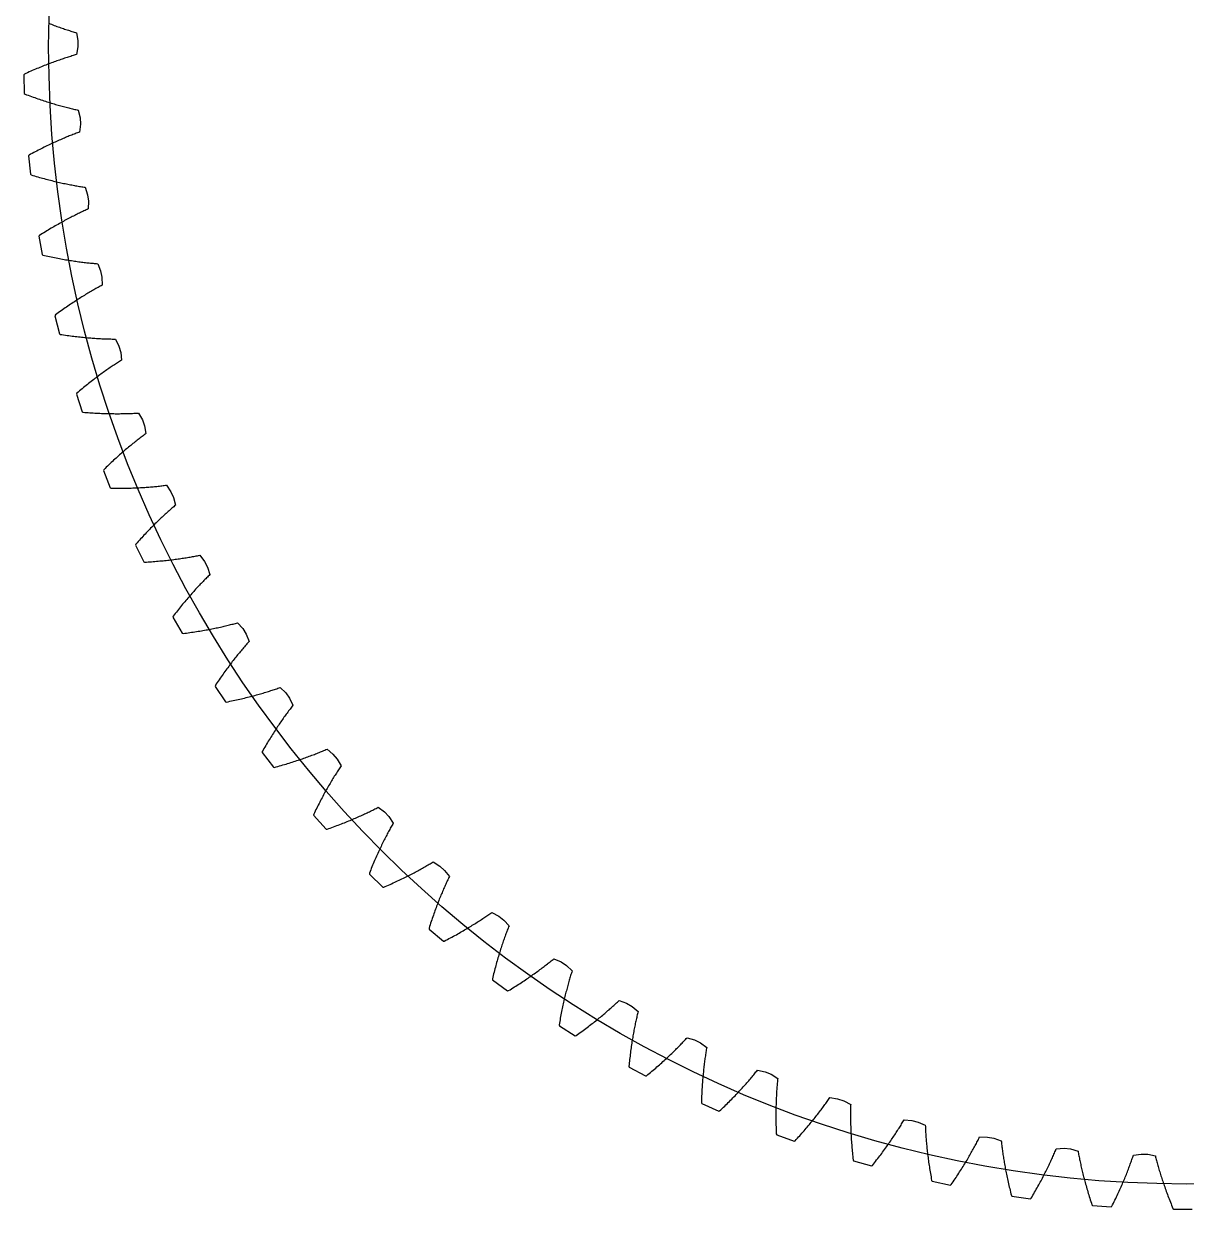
# Model space of a CAD drawing. Extents: x -54 to 54, y 163 to 271.
# Drawn here: x -54.1 to 0, y 162.7 to 217.8 of the extents above; entities that cross this region are included whole.
import ezdxf

# ---------------------------------------------------------------- set-up
doc = ezdxf.new("R2010")
doc.units = 0
doc.layers.get('0').update_dxf_attribs({"linetype": 'CONTINUOUS'})

msp = doc.modelspace()

# ---------------------------------------------------------------- linework, layer by layer
msp.add_lwpolyline([(-52.915, 217.85), (-52.85, 217.824), (-52.785, 217.8), (-52.721, 217.776), (-52.658, 217.752), (-52.595, 217.729), (-52.533, 217.706), (-52.471, 217.684), (-52.41, 217.662), (-52.35, 217.641), (-52.29, 217.62), (-52.231, 217.6), (-52.173, 217.58), (-52.115, 217.561), (-52.057, 217.542), (-52.001, 217.524), (-51.945, 217.506), (-51.89, 217.489), (-51.835, 217.471), (-51.781, 217.455), (-51.728, 217.439), (-51.675, 217.423), (-51.623, 217.408), (-51.563, 217.049), (-51.564, 216.747), (-51.626, 216.389), (-51.678, 216.374), (-51.731, 216.358), (-51.784, 216.343), (-51.838, 216.326), (-51.893, 216.309), (-51.949, 216.292), (-52.005, 216.275), (-52.061, 216.257), (-52.119, 216.238), (-52.176, 216.219), (-52.235, 216.2), (-52.294, 216.18), (-52.354, 216.16), (-52.415, 216.139), (-52.476, 216.117), (-52.537, 216.096), (-52.6, 216.073), (-52.663, 216.051), (-52.726, 216.027), (-52.79, 216.004), (-52.855, 215.979), (-52.921, 215.954), (-52.987, 215.929), (-53.053, 215.903), (-53.12, 215.877), (-53.188, 215.85), (-53.257, 215.822), (-53.325, 215.794), (-53.395, 215.766), (-53.465, 215.737), (-53.536, 215.707), (-53.607, 215.677), (-53.679, 215.646), (-53.751, 215.615), (-53.824, 215.583), (-53.898, 215.55), (-53.972, 215.517), (-54.046, 215.483), (-54.077, 215.45), (-54.049, 214.585), (-54.017, 214.554), (-53.94, 214.525), (-53.864, 214.497), (-53.789, 214.469), (-53.714, 214.442), (-53.64, 214.415), (-53.566, 214.389), (-53.493, 214.363), (-53.42, 214.338), (-53.349, 214.314), (-53.277, 214.289), (-53.207, 214.266), (-53.137, 214.243), (-53.067, 214.22), (-52.999, 214.198), (-52.931, 214.177), (-52.863, 214.156), (-52.796, 214.135), (-52.73, 214.115), (-52.664, 214.095), (-52.6, 214.076), (-52.535, 214.057), (-52.472, 214.039), (-52.409, 214.021), (-52.346, 214.004), (-52.285, 213.987), (-52.224, 213.971), (-52.163, 213.955), (-52.104, 213.939), (-52.044, 213.924), (-51.986, 213.909), (-51.928, 213.895), (-51.871, 213.881), (-51.815, 213.867), (-51.759, 213.854), (-51.704, 213.841), (-51.65, 213.829), (-51.596, 213.817), (-51.543, 213.805), (-51.458, 213.451), (-51.438, 213.15), (-51.475, 212.788), (-51.526, 212.77), (-51.578, 212.751), (-51.63, 212.731), (-51.683, 212.711), (-51.736, 212.691), (-51.79, 212.67), (-51.845, 212.648), (-51.9, 212.626), (-51.956, 212.604), (-52.013, 212.581), (-52.07, 212.557), (-52.127, 212.533), (-52.186, 212.509), (-52.244, 212.484), (-52.304, 212.458), (-52.364, 212.432), (-52.425, 212.406), (-52.486, 212.379), (-52.548, 212.351), (-52.61, 212.323), (-52.673, 212.294), (-52.736, 212.265), (-52.8, 212.235), (-52.865, 212.204), (-52.93, 212.173), (-52.996, 212.142), (-53.062, 212.11), (-53.129, 212.077), (-53.196, 212.044), (-53.264, 212.01), (-53.333, 211.975), (-53.402, 211.94), (-53.471, 211.904), (-53.541, 211.868), (-53.612, 211.831), (-53.683, 211.793), (-53.755, 211.755), (-53.827, 211.716), (-53.854, 211.681), (-53.766, 210.82), (-53.732, 210.791), (-53.654, 210.768), (-53.576, 210.745), (-53.499, 210.722), (-53.422, 210.7), (-53.346, 210.679), (-53.271, 210.658), (-53.196, 210.638), (-53.122, 210.618), (-53.049, 210.598), (-52.976, 210.579), (-52.904, 210.56), (-52.833, 210.542), (-52.762, 210.525), (-52.692, 210.507), (-52.622, 210.491), (-52.554, 210.474), (-52.485, 210.459), (-52.418, 210.443), (-52.351, 210.428), (-52.285, 210.414), (-52.22, 210.399), (-52.155, 210.386), (-52.091, 210.372), (-52.027, 210.359), (-51.965, 210.347), (-51.903, 210.334), (-51.841, 210.323), (-51.781, 210.311), (-51.721, 210.3), (-51.661, 210.29), (-51.603, 210.279), (-51.545, 210.269), (-51.488, 210.26), (-51.431, 210.25), (-51.376, 210.241), (-51.321, 210.233), (-51.266, 210.224), (-51.213, 210.217), (-51.103, 209.87), (-51.062, 209.571), (-51.074, 209.207), (-51.123, 209.185), (-51.173, 209.163), (-51.224, 209.139), (-51.275, 209.116), (-51.327, 209.092), (-51.38, 209.067), (-51.433, 209.042), (-51.486, 209.016), (-51.54, 208.99), (-51.595, 208.963), (-51.651, 208.935), (-51.706, 208.907), (-51.763, 208.879), (-51.82, 208.85), (-51.877, 208.82), (-51.935, 208.79), (-51.994, 208.759), (-52.053, 208.728), (-52.113, 208.696), (-52.173, 208.664), (-52.234, 208.631), (-52.295, 208.597), (-52.357, 208.563), (-52.419, 208.528), (-52.482, 208.492), (-52.546, 208.456), (-52.61, 208.42), (-52.674, 208.382), (-52.739, 208.344), (-52.804, 208.306), (-52.87, 208.266), (-52.936, 208.227), (-53.003, 208.186), (-53.071, 208.145), (-53.138, 208.103), (-53.207, 208.061), (-53.275, 208.017), (-53.345, 207.974), (-53.37, 207.936), (-53.222, 207.084), (-53.186, 207.058), (-53.106, 207.04), (-53.027, 207.022), (-52.948, 207.005), (-52.87, 206.989), (-52.793, 206.972), (-52.716, 206.957), (-52.64, 206.942), (-52.565, 206.927), (-52.491, 206.912), (-52.417, 206.899), (-52.344, 206.885), (-52.271, 206.872), (-52.199, 206.859), (-52.128, 206.847), (-52.058, 206.835), (-51.988, 206.824), (-51.919, 206.813), (-51.851, 206.802), (-51.783, 206.792), (-51.716, 206.782), (-51.65, 206.772), (-51.584, 206.763), (-51.519, 206.754), (-51.455, 206.746), (-51.392, 206.737), (-51.329, 206.73), (-51.267, 206.722), (-51.206, 206.715), (-51.145, 206.708), (-51.085, 206.702), (-51.026, 206.695), (-50.968, 206.689), (-50.91, 206.684), (-50.853, 206.678), (-50.797, 206.673), (-50.741, 206.669), (-50.686, 206.664), (-50.632, 206.66), (-50.499, 206.322), (-50.437, 206.026), (-50.423, 205.663), (-50.471, 205.637), (-50.52, 205.611), (-50.569, 205.585), (-50.618, 205.558), (-50.668, 205.53), (-50.719, 205.501), (-50.77, 205.473), (-50.822, 205.443), (-50.874, 205.413), (-50.927, 205.383), (-50.98, 205.351), (-51.034, 205.32), (-51.088, 205.287), (-51.143, 205.254), (-51.198, 205.221), (-51.254, 205.187), (-51.31, 205.152), (-51.367, 205.117), (-51.424, 205.081), (-51.482, 205.044), (-51.541, 205.007), (-51.599, 204.969), (-51.659, 204.93), (-51.718, 204.891), (-51.779, 204.851), (-51.839, 204.811), (-51.9, 204.77), (-51.962, 204.728), (-52.024, 204.686), (-52.087, 204.643), (-52.15, 204.599), (-52.213, 204.555), (-52.277, 204.51), (-52.341, 204.464), (-52.406, 204.417), (-52.471, 204.37), (-52.537, 204.322), (-52.603, 204.274), (-52.625, 204.235), (-52.418, 203.395), (-52.38, 203.371), (-52.299, 203.359), (-52.219, 203.347), (-52.14, 203.335), (-52.061, 203.324), (-51.982, 203.314), (-51.905, 203.303), (-51.828, 203.293), (-51.752, 203.284), (-51.677, 203.275), (-51.602, 203.266), (-51.528, 203.258), (-51.455, 203.25), (-51.382, 203.242), (-51.311, 203.235), (-51.239, 203.228), (-51.169, 203.221), (-51.099, 203.215), (-51.03, 203.209), (-50.962, 203.204), (-50.895, 203.198), (-50.828, 203.193), (-50.762, 203.189), (-50.697, 203.185), (-50.632, 203.181), (-50.568, 203.177), (-50.505, 203.173), (-50.443, 203.17), (-50.381, 203.167), (-50.32, 203.165), (-50.26, 203.162), (-50.201, 203.16), (-50.142, 203.158), (-50.084, 203.157), (-50.027, 203.156), (-49.97, 203.154), (-49.915, 203.154), (-49.86, 203.153), (-49.805, 203.153), (-49.649, 202.825), (-49.566, 202.534), (-49.527, 202.173), (-49.573, 202.144), (-49.62, 202.114), (-49.667, 202.084), (-49.714, 202.054), (-49.762, 202.023), (-49.811, 201.991), (-49.86, 201.958), (-49.909, 201.926), (-49.959, 201.892), (-50.01, 201.858), (-50.061, 201.823), (-50.112, 201.788), (-50.164, 201.751), (-50.216, 201.715), (-50.269, 201.677), (-50.323, 201.64), (-50.376, 201.601), (-50.431, 201.562), (-50.485, 201.522), (-50.54, 201.481), (-50.596, 201.44), (-50.652, 201.398), (-50.708, 201.356), (-50.765, 201.312), (-50.823, 201.268), (-50.88, 201.224), (-50.939, 201.179), (-50.997, 201.133), (-51.056, 201.086), (-51.115, 201.039), (-51.175, 200.991), (-51.235, 200.942), (-51.296, 200.893), (-51.357, 200.842), (-51.418, 200.792), (-51.48, 200.74), (-51.542, 200.688), (-51.604, 200.635), (-51.624, 200.595), (-51.359, 199.771), (-51.32, 199.75), (-51.238, 199.743), (-51.157, 199.737), (-51.077, 199.731), (-50.998, 199.725), (-50.919, 199.72), (-50.841, 199.715), (-50.763, 199.711), (-50.687, 199.707), (-50.611, 199.703), (-50.536, 199.699), (-50.462, 199.696), (-50.388, 199.693), (-50.315, 199.691), (-50.243, 199.688), (-50.172, 199.687), (-50.101, 199.685), (-50.031, 199.683), (-49.962, 199.682), (-49.893, 199.682), (-49.826, 199.681), (-49.759, 199.681), (-49.693, 199.681), (-49.627, 199.681), (-49.562, 199.682), (-49.498, 199.682), (-49.435, 199.683), (-49.373, 199.684), (-49.311, 199.686), (-49.25, 199.688), (-49.19, 199.689), (-49.131, 199.691), (-49.072, 199.694), (-49.014, 199.696), (-48.957, 199.699), (-48.9, 199.702), (-48.845, 199.705), (-48.79, 199.708), (-48.736, 199.711), (-48.557, 199.395), (-48.454, 199.111), (-48.39, 198.753), (-48.434, 198.721), (-48.478, 198.689), (-48.523, 198.655), (-48.568, 198.622), (-48.614, 198.587), (-48.66, 198.552), (-48.707, 198.516), (-48.754, 198.48), (-48.801, 198.443), (-48.849, 198.405), (-48.898, 198.367), (-48.947, 198.328), (-48.996, 198.289), (-49.045, 198.248), (-49.096, 198.207), (-49.146, 198.166), (-49.197, 198.124), (-49.248, 198.081), (-49.3, 198.037), (-49.352, 197.993), (-49.405, 197.948), (-49.458, 197.902), (-49.511, 197.856), (-49.565, 197.809), (-49.619, 197.761), (-49.674, 197.712), (-49.728, 197.663), (-49.784, 197.613), (-49.839, 197.563), (-49.895, 197.511), (-49.951, 197.459), (-50.008, 197.406), (-50.065, 197.353), (-50.122, 197.299), (-50.18, 197.244), (-50.238, 197.188), (-50.296, 197.131), (-50.355, 197.074), (-50.372, 197.033), (-50.05, 196.23), (-50.009, 196.211), (-49.927, 196.21), (-49.846, 196.21), (-49.766, 196.209), (-49.686, 196.209), (-49.607, 196.21), (-49.529, 196.21), (-49.451, 196.211), (-49.375, 196.212), (-49.299, 196.214), (-49.224, 196.215), (-49.149, 196.217), (-49.076, 196.22), (-49.003, 196.222), (-48.931, 196.225), (-48.859, 196.228), (-48.789, 196.231), (-48.719, 196.235), (-48.65, 196.239), (-48.581, 196.242), (-48.514, 196.247), (-48.447, 196.251), (-48.381, 196.256), (-48.316, 196.261), (-48.251, 196.266), (-48.187, 196.271), (-48.125, 196.276), (-48.062, 196.282), (-48.001, 196.287), (-47.94, 196.293), (-47.88, 196.299), (-47.821, 196.306), (-47.763, 196.312), (-47.705, 196.318), (-47.648, 196.325), (-47.592, 196.332), (-47.537, 196.339), (-47.482, 196.346), (-47.429, 196.353), (-47.228, 196.05), (-47.106, 195.774), (-47.017, 195.421), (-47.059, 195.386), (-47.1, 195.351), (-47.143, 195.314), (-47.186, 195.277), (-47.229, 195.24), (-47.272, 195.202), (-47.316, 195.163), (-47.361, 195.123), (-47.406, 195.083), (-47.451, 195.042), (-47.496, 195.001), (-47.542, 194.958), (-47.589, 194.916), (-47.636, 194.872), (-47.683, 194.828), (-47.73, 194.783), (-47.778, 194.737), (-47.826, 194.69), (-47.875, 194.643), (-47.924, 194.596), (-47.973, 194.547), (-48.023, 194.498), (-48.073, 194.448), (-48.123, 194.397), (-48.174, 194.346), (-48.225, 194.293), (-48.276, 194.241), (-48.328, 194.187), (-48.38, 194.132), (-48.432, 194.077), (-48.484, 194.021), (-48.537, 193.965), (-48.59, 193.908), (-48.644, 193.849), (-48.697, 193.79), (-48.751, 193.731), (-48.805, 193.67), (-48.86, 193.609), (-48.874, 193.567), (-48.497, 192.788), (-48.455, 192.773), (-48.373, 192.777), (-48.292, 192.782), (-48.212, 192.788), (-48.132, 192.793), (-48.054, 192.799), (-47.976, 192.805), (-47.898, 192.811), (-47.822, 192.818), (-47.746, 192.825), (-47.672, 192.832), (-47.598, 192.839), (-47.524, 192.846), (-47.452, 192.854), (-47.38, 192.862), (-47.309, 192.87), (-47.239, 192.878), (-47.169, 192.886), (-47.101, 192.895), (-47.033, 192.904), (-46.966, 192.912), (-46.899, 192.921), (-46.834, 192.931), (-46.769, 192.94), (-46.705, 192.95), (-46.642, 192.959), (-46.579, 192.969), (-46.518, 192.979), (-46.457, 192.989), (-46.397, 192.999), (-46.337, 193.009), (-46.279, 193.02), (-46.221, 193.03), (-46.164, 193.04), (-46.108, 193.051), (-46.052, 193.062), (-45.998, 193.072), (-45.944, 193.083), (-45.891, 193.094), (-45.669, 192.806), (-45.528, 192.539), (-45.415, 192.193), (-45.454, 192.156), (-45.493, 192.117), (-45.533, 192.078), (-45.573, 192.038), (-45.613, 191.998), (-45.654, 191.957), (-45.695, 191.915), (-45.737, 191.872), (-45.779, 191.829), (-45.821, 191.785), (-45.864, 191.74), (-45.907, 191.695), (-45.95, 191.649), (-45.994, 191.602), (-46.038, 191.555), (-46.082, 191.507), (-46.126, 191.458), (-46.171, 191.408), (-46.217, 191.358), (-46.262, 191.306), (-46.308, 191.255), (-46.354, 191.202), (-46.4, 191.149), (-46.447, 191.095), (-46.494, 191.04), (-46.541, 190.984), (-46.589, 190.928), (-46.636, 190.871), (-46.684, 190.813), (-46.733, 190.754), (-46.781, 190.695), (-46.83, 190.635), (-46.879, 190.574), (-46.928, 190.512), (-46.977, 190.449), (-47.027, 190.386), (-47.077, 190.322), (-47.127, 190.257), (-47.138, 190.214), (-46.707, 189.463), (-46.664, 189.451), (-46.583, 189.461), (-46.503, 189.472), (-46.423, 189.483), (-46.344, 189.494), (-46.266, 189.505), (-46.189, 189.517), (-46.112, 189.528), (-46.036, 189.54), (-45.961, 189.552), (-45.887, 189.564), (-45.814, 189.577), (-45.741, 189.589), (-45.669, 189.602), (-45.598, 189.615), (-45.528, 189.628), (-45.459, 189.641), (-45.39, 189.654), (-45.322, 189.667), (-45.255, 189.681), (-45.189, 189.694), (-45.123, 189.708), (-45.058, 189.722), (-44.994, 189.736), (-44.931, 189.75), (-44.869, 189.764), (-44.807, 189.778), (-44.746, 189.792), (-44.686, 189.806), (-44.627, 189.82), (-44.569, 189.835), (-44.511, 189.849), (-44.454, 189.863), (-44.398, 189.878), (-44.342, 189.892), (-44.288, 189.907), (-44.234, 189.921), (-44.181, 189.936), (-44.129, 189.951), (-43.888, 189.678), (-43.729, 189.422), (-43.592, 189.085), (-43.628, 189.045), (-43.664, 189.004), (-43.701, 188.962), (-43.738, 188.919), (-43.776, 188.876), (-43.814, 188.832), (-43.852, 188.788), (-43.89, 188.742), (-43.929, 188.696), (-43.968, 188.65), (-44.008, 188.602), (-44.047, 188.554), (-44.087, 188.505), (-44.128, 188.455), (-44.168, 188.405), (-44.209, 188.354), (-44.25, 188.302), (-44.291, 188.249), (-44.333, 188.195), (-44.375, 188.141), (-44.417, 188.086), (-44.459, 188.031), (-44.502, 187.974), (-44.544, 187.917), (-44.587, 187.859), (-44.631, 187.8), (-44.674, 187.741), (-44.718, 187.68), (-44.762, 187.619), (-44.806, 187.558), (-44.85, 187.495), (-44.894, 187.431), (-44.939, 187.367), (-44.984, 187.302), (-45.028, 187.236), (-45.074, 187.17), (-45.119, 187.103), (-45.164, 187.034), (-45.172, 186.99), (-44.69, 186.272), (-44.647, 186.262), (-44.566, 186.278), (-44.487, 186.294), (-44.408, 186.311), (-44.33, 186.327), (-44.253, 186.344), (-44.177, 186.361), (-44.101, 186.378), (-44.026, 186.395), (-43.952, 186.412), (-43.879, 186.43), (-43.807, 186.447), (-43.735, 186.465), (-43.665, 186.482), (-43.595, 186.5), (-43.525, 186.518), (-43.457, 186.536), (-43.39, 186.554), (-43.323, 186.572), (-43.257, 186.59), (-43.191, 186.608), (-43.127, 186.626), (-43.063, 186.644), (-43.001, 186.663), (-42.939, 186.681), (-42.877, 186.699), (-42.817, 186.718), (-42.757, 186.736), (-42.698, 186.754), (-42.64, 186.773), (-42.583, 186.791), (-42.526, 186.81), (-42.47, 186.828), (-42.415, 186.846), (-42.361, 186.865), (-42.308, 186.883), (-42.255, 186.901), (-42.203, 186.919), (-42.152, 186.937), (-41.893, 186.683), (-41.716, 186.438), (-41.556, 186.112), (-41.589, 186.069), (-41.623, 186.025), (-41.657, 185.981), (-41.691, 185.936), (-41.725, 185.89), (-41.76, 185.844), (-41.795, 185.797), (-41.83, 185.749), (-41.866, 185.7), (-41.901, 185.651), (-41.937, 185.601), (-41.973, 185.55), (-42.01, 185.498), (-42.047, 185.446), (-42.084, 185.393), (-42.121, 185.339), (-42.158, 185.284), (-42.196, 185.229), (-42.233, 185.172), (-42.271, 185.116), (-42.309, 185.058), (-42.348, 184.999), (-42.386, 184.94), (-42.425, 184.88), (-42.464, 184.819), (-42.503, 184.757), (-42.542, 184.695), (-42.581, 184.632), (-42.621, 184.568), (-42.66, 184.503), (-42.7, 184.438), (-42.74, 184.371), (-42.78, 184.304), (-42.82, 184.236), (-42.86, 184.167), (-42.901, 184.098), (-42.941, 184.027), (-42.982, 183.956), (-42.986, 183.912), (-42.456, 183.228), (-42.411, 183.222), (-42.332, 183.244), (-42.254, 183.265), (-42.177, 183.287), (-42.1, 183.309), (-42.024, 183.331), (-41.949, 183.353), (-41.875, 183.376), (-41.802, 183.398), (-41.729, 183.42), (-41.658, 183.443), (-41.587, 183.465), (-41.516, 183.488), (-41.447, 183.51), (-41.379, 183.533), (-41.311, 183.555), (-41.244, 183.578), (-41.178, 183.6), (-41.112, 183.623), (-41.048, 183.646), (-40.984, 183.668), (-40.921, 183.691), (-40.859, 183.714), (-40.797, 183.736), (-40.737, 183.759), (-40.677, 183.782), (-40.618, 183.804), (-40.559, 183.827), (-40.502, 183.849), (-40.445, 183.871), (-40.389, 183.894), (-40.334, 183.916), (-40.28, 183.938), (-40.226, 183.96), (-40.174, 183.982), (-40.121, 184.004), (-40.07, 184.026), (-40.02, 184.048), (-39.97, 184.07), (-39.693, 183.834), (-39.5, 183.602), (-39.318, 183.287), (-39.348, 183.242), (-39.378, 183.197), (-39.409, 183.15), (-39.44, 183.103), (-39.471, 183.055), (-39.502, 183.006), (-39.534, 182.957), (-39.566, 182.906), (-39.598, 182.855), (-39.63, 182.804), (-39.662, 182.751), (-39.695, 182.698), (-39.728, 182.644), (-39.761, 182.589), (-39.794, 182.533), (-39.827, 182.477), (-39.861, 182.42), (-39.894, 182.362), (-39.928, 182.303), (-39.962, 182.244), (-39.996, 182.184), (-40.03, 182.123), (-40.064, 182.061), (-40.099, 181.998), (-40.133, 181.935), (-40.168, 181.871), (-40.202, 181.806), (-40.237, 181.74), (-40.272, 181.673), (-40.307, 181.606), (-40.342, 181.538), (-40.377, 181.469), (-40.413, 181.399), (-40.448, 181.328), (-40.483, 181.257), (-40.519, 181.185), (-40.554, 181.112), (-40.589, 181.038), (-40.591, 180.993), (-40.014, 180.348), (-39.969, 180.345), (-39.892, 180.372), (-39.816, 180.399), (-39.74, 180.427), (-39.665, 180.454), (-39.591, 180.481), (-39.518, 180.508), (-39.445, 180.536), (-39.374, 180.563), (-39.303, 180.59), (-39.233, 180.618), (-39.164, 180.645), (-39.095, 180.672), (-39.028, 180.7), (-38.961, 180.727), (-38.895, 180.754), (-38.83, 180.782), (-38.765, 180.809), (-38.702, 180.836), (-38.639, 180.863), (-38.577, 180.89), (-38.515, 180.917), (-38.455, 180.944), (-38.395, 180.971), (-38.336, 180.998), (-38.278, 181.024), (-38.221, 181.051), (-38.164, 181.077), (-38.109, 181.104), (-38.054, 181.13), (-37.999, 181.156), (-37.946, 181.182), (-37.893, 181.208), (-37.841, 181.234), (-37.79, 181.26), (-37.74, 181.285), (-37.69, 181.311), (-37.641, 181.336), (-37.593, 181.361), (-37.301, 181.145), (-37.092, 180.927), (-36.888, 180.626), (-36.915, 180.579), (-36.942, 180.531), (-36.969, 180.483), (-36.997, 180.434), (-37.025, 180.384), (-37.053, 180.333), (-37.081, 180.281), (-37.109, 180.229), (-37.137, 180.176), (-37.166, 180.122), (-37.194, 180.067), (-37.223, 180.012), (-37.252, 179.956), (-37.281, 179.899), (-37.31, 179.841), (-37.34, 179.782), (-37.369, 179.723), (-37.398, 179.663), (-37.428, 179.602), (-37.458, 179.54), (-37.487, 179.478), (-37.517, 179.414), (-37.547, 179.35), (-37.577, 179.286), (-37.607, 179.22), (-37.637, 179.153), (-37.667, 179.086), (-37.697, 179.018), (-37.727, 178.949), (-37.758, 178.88), (-37.788, 178.809), (-37.818, 178.738), (-37.848, 178.666), (-37.879, 178.593), (-37.909, 178.519), (-37.939, 178.445), (-37.969, 178.369), (-38, 178.293), (-37.998, 178.249), (-37.378, 177.646), (-37.333, 177.646), (-37.258, 177.678), (-37.183, 177.711), (-37.11, 177.743), (-37.037, 177.775), (-36.965, 177.808), (-36.894, 177.84), (-36.823, 177.872), (-36.754, 177.905), (-36.685, 177.937), (-36.617, 177.969), (-36.55, 178.001), (-36.484, 178.033), (-36.418, 178.065), (-36.353, 178.097), (-36.289, 178.129), (-36.226, 178.161), (-36.164, 178.192), (-36.102, 178.224), (-36.041, 178.255), (-35.981, 178.287), (-35.922, 178.318), (-35.864, 178.349), (-35.806, 178.38), (-35.749, 178.411), (-35.693, 178.441), (-35.638, 178.472), (-35.583, 178.502), (-35.529, 178.532), (-35.476, 178.562), (-35.424, 178.592), (-35.373, 178.622), (-35.322, 178.652), (-35.272, 178.681), (-35.223, 178.71), (-35.174, 178.739), (-35.126, 178.768), (-35.079, 178.797), (-35.033, 178.825), (-34.727, 178.63), (-34.503, 178.427), (-34.278, 178.141), (-34.302, 178.092), (-34.326, 178.043), (-34.35, 177.992), (-34.374, 177.941), (-34.398, 177.889), (-34.422, 177.837), (-34.447, 177.783), (-34.471, 177.729), (-34.496, 177.674), (-34.52, 177.619), (-34.545, 177.562), (-34.57, 177.505), (-34.595, 177.447), (-34.62, 177.388), (-34.645, 177.328), (-34.67, 177.268), (-34.695, 177.206), (-34.72, 177.144), (-34.746, 177.082), (-34.771, 177.018), (-34.796, 176.954), (-34.822, 176.888), (-34.847, 176.822), (-34.872, 176.756), (-34.898, 176.688), (-34.923, 176.62), (-34.948, 176.55), (-34.974, 176.48), (-34.999, 176.41), (-35.024, 176.338), (-35.049, 176.266), (-35.075, 176.193), (-35.1, 176.118), (-35.125, 176.044), (-35.15, 175.968), (-35.175, 175.892), (-35.2, 175.814), (-35.225, 175.736), (-35.22, 175.692), (-34.559, 175.134), (-34.514, 175.137), (-34.442, 175.174), (-34.37, 175.212), (-34.299, 175.249), (-34.228, 175.287), (-34.159, 175.324), (-34.09, 175.361), (-34.022, 175.398), (-33.955, 175.435), (-33.888, 175.472), (-33.823, 175.509), (-33.758, 175.546), (-33.694, 175.583), (-33.631, 175.619), (-33.569, 175.655), (-33.507, 175.692), (-33.446, 175.728), (-33.386, 175.763), (-33.327, 175.799), (-33.269, 175.835), (-33.211, 175.87), (-33.154, 175.905), (-33.098, 175.941), (-33.043, 175.975), (-32.988, 176.01), (-32.934, 176.045), (-32.881, 176.079), (-32.829, 176.113), (-32.777, 176.147), (-32.726, 176.181), (-32.676, 176.214), (-32.627, 176.247), (-32.578, 176.28), (-32.531, 176.313), (-32.484, 176.346), (-32.437, 176.378), (-32.392, 176.41), (-32.347, 176.442), (-32.303, 176.473), (-31.983, 176.3), (-31.746, 176.114), (-31.502, 175.844), (-31.522, 175.794), (-31.542, 175.743), (-31.563, 175.691), (-31.583, 175.638), (-31.604, 175.585), (-31.624, 175.53), (-31.645, 175.475), (-31.665, 175.42), (-31.686, 175.363), (-31.707, 175.306), (-31.728, 175.248), (-31.748, 175.189), (-31.769, 175.129), (-31.79, 175.069), (-31.811, 175.007), (-31.832, 174.945), (-31.853, 174.883), (-31.873, 174.819), (-31.894, 174.754), (-31.915, 174.689), (-31.936, 174.623), (-31.956, 174.556), (-31.977, 174.489), (-31.998, 174.42), (-32.018, 174.351), (-32.039, 174.281), (-32.059, 174.21), (-32.08, 174.139), (-32.1, 174.067), (-32.12, 173.993), (-32.14, 173.919), (-32.16, 173.845), (-32.18, 173.769), (-32.2, 173.693), (-32.22, 173.615), (-32.239, 173.537), (-32.259, 173.459), (-32.278, 173.379), (-32.27, 173.335), (-31.572, 172.824), (-31.528, 172.83), (-31.458, 172.873), (-31.389, 172.916), (-31.32, 172.958), (-31.253, 173), (-31.186, 173.042), (-31.12, 173.084), (-31.055, 173.126), (-30.99, 173.167), (-30.927, 173.209), (-30.864, 173.25), (-30.802, 173.291), (-30.741, 173.332), (-30.68, 173.373), (-30.621, 173.414), (-30.562, 173.454), (-30.504, 173.494), (-30.446, 173.534), (-30.39, 173.574), (-30.334, 173.614), (-30.279, 173.653), (-30.224, 173.692), (-30.171, 173.731), (-30.118, 173.77), (-30.066, 173.808), (-30.015, 173.846), (-29.964, 173.884), (-29.914, 173.922), (-29.865, 173.959), (-29.817, 173.997), (-29.769, 174.034), (-29.722, 174.07), (-29.676, 174.106), (-29.631, 174.142), (-29.586, 174.178), (-29.542, 174.214), (-29.499, 174.249), (-29.456, 174.284), (-29.415, 174.318), (-29.084, 174.168), (-28.834, 173.998), (-28.572, 173.746), (-28.588, 173.695), (-28.605, 173.642), (-28.622, 173.589), (-28.639, 173.535), (-28.655, 173.48), (-28.672, 173.425), (-28.689, 173.369), (-28.705, 173.311), (-28.722, 173.254), (-28.739, 173.195), (-28.756, 173.136), (-28.772, 173.075), (-28.789, 173.014), (-28.805, 172.953), (-28.822, 172.89), (-28.838, 172.827), (-28.855, 172.763), (-28.871, 172.698), (-28.887, 172.632), (-28.903, 172.565), (-28.919, 172.498), (-28.935, 172.43), (-28.951, 172.361), (-28.967, 172.291), (-28.983, 172.221), (-28.998, 172.15), (-29.014, 172.078), (-29.029, 172.005), (-29.044, 171.931), (-29.06, 171.857), (-29.074, 171.782), (-29.089, 171.706), (-29.104, 171.629), (-29.118, 171.551), (-29.133, 171.473), (-29.147, 171.394), (-29.161, 171.314), (-29.174, 171.233), (-29.164, 171.19), (-28.431, 170.729), (-28.387, 170.738), (-28.321, 170.785), (-28.255, 170.833), (-28.189, 170.88), (-28.125, 170.927), (-28.061, 170.973), (-27.998, 171.02), (-27.936, 171.066), (-27.875, 171.112), (-27.814, 171.158), (-27.755, 171.203), (-27.696, 171.249), (-27.637, 171.294), (-27.58, 171.339), (-27.523, 171.383), (-27.467, 171.428), (-27.412, 171.472), (-27.358, 171.516), (-27.304, 171.559), (-27.251, 171.603), (-27.199, 171.646), (-27.147, 171.689), (-27.097, 171.731), (-27.047, 171.774), (-26.997, 171.816), (-26.949, 171.857), (-26.901, 171.899), (-26.854, 171.94), (-26.808, 171.98), (-26.762, 172.021), (-26.717, 172.061), (-26.673, 172.101), (-26.63, 172.14), (-26.587, 172.179), (-26.545, 172.218), (-26.503, 172.257), (-26.463, 172.295), (-26.423, 172.332), (-26.383, 172.37), (-26.043, 172.243), (-25.782, 172.091), (-25.503, 171.858), (-25.516, 171.805), (-25.529, 171.752), (-25.542, 171.698), (-25.555, 171.643), (-25.567, 171.587), (-25.58, 171.53), (-25.593, 171.473), (-25.606, 171.415), (-25.618, 171.356), (-25.631, 171.296), (-25.643, 171.236), (-25.656, 171.175), (-25.668, 171.113), (-25.68, 171.05), (-25.692, 170.986), (-25.704, 170.922), (-25.716, 170.857), (-25.728, 170.791), (-25.74, 170.724), (-25.751, 170.657), (-25.762, 170.589), (-25.774, 170.519), (-25.785, 170.45), (-25.796, 170.379), (-25.806, 170.308), (-25.817, 170.236), (-25.827, 170.163), (-25.838, 170.089), (-25.848, 170.014), (-25.857, 169.939), (-25.867, 169.863), (-25.876, 169.786), (-25.886, 169.709), (-25.895, 169.63), (-25.903, 169.551), (-25.912, 169.471), (-25.92, 169.39), (-25.928, 169.309), (-25.915, 169.266), (-25.152, 168.858), (-25.109, 168.87), (-25.046, 168.922), (-24.983, 168.974), (-24.921, 169.025), (-24.86, 169.076), (-24.8, 169.127), (-24.74, 169.178), (-24.682, 169.228), (-24.624, 169.278), (-24.567, 169.328), (-24.51, 169.378), (-24.454, 169.427), (-24.399, 169.477), (-24.345, 169.525), (-24.292, 169.574), (-24.239, 169.622), (-24.187, 169.67), (-24.136, 169.718), (-24.085, 169.765), (-24.036, 169.812), (-23.986, 169.858), (-23.938, 169.905), (-23.891, 169.951), (-23.844, 169.996), (-23.797, 170.042), (-23.752, 170.087), (-23.707, 170.131), (-23.663, 170.175), (-23.62, 170.219), (-23.577, 170.263), (-23.535, 170.306), (-23.494, 170.349), (-23.453, 170.391), (-23.413, 170.433), (-23.374, 170.475), (-23.335, 170.516), (-23.297, 170.557), (-23.26, 170.597), (-23.223, 170.637), (-22.875, 170.534), (-22.604, 170.401), (-22.309, 170.188), (-22.319, 170.135), (-22.328, 170.08), (-22.337, 170.026), (-22.346, 169.97), (-22.355, 169.913), (-22.364, 169.856), (-22.372, 169.798), (-22.381, 169.739), (-22.39, 169.679), (-22.398, 169.619), (-22.406, 169.558), (-22.414, 169.496), (-22.422, 169.433), (-22.43, 169.37), (-22.438, 169.306), (-22.445, 169.241), (-22.452, 169.175), (-22.46, 169.108), (-22.466, 169.041), (-22.473, 168.973), (-22.48, 168.904), (-22.486, 168.834), (-22.492, 168.764), (-22.498, 168.693), (-22.504, 168.621), (-22.51, 168.548), (-22.515, 168.474), (-22.52, 168.4), (-22.525, 168.325), (-22.529, 168.249), (-22.534, 168.173), (-22.538, 168.095), (-22.541, 168.017), (-22.545, 167.939), (-22.548, 167.859), (-22.551, 167.779), (-22.554, 167.698), (-22.556, 167.616), (-22.539, 167.574), (-21.75, 167.22), (-21.708, 167.235), (-21.648, 167.291), (-21.59, 167.347), (-21.532, 167.403), (-21.474, 167.458), (-21.418, 167.513), (-21.362, 167.568), (-21.307, 167.622), (-21.253, 167.676), (-21.199, 167.73), (-21.146, 167.784), (-21.094, 167.837), (-21.043, 167.89), (-20.992, 167.942), (-20.942, 167.994), (-20.893, 168.046), (-20.844, 168.097), (-20.796, 168.148), (-20.749, 168.199), (-20.703, 168.249), (-20.657, 168.299), (-20.612, 168.349), (-20.568, 168.398), (-20.524, 168.447), (-20.481, 168.495), (-20.439, 168.543), (-20.398, 168.591), (-20.357, 168.638), (-20.317, 168.685), (-20.277, 168.731), (-20.238, 168.777), (-20.2, 168.823), (-20.162, 168.868), (-20.125, 168.913), (-20.089, 168.957), (-20.053, 169.001), (-20.019, 169.044), (-19.984, 169.087), (-19.95, 169.13), (-19.595, 169.051), (-19.316, 168.937), (-19.007, 168.745), (-19.013, 168.691), (-19.018, 168.637), (-19.023, 168.581), (-19.028, 168.525), (-19.033, 168.468), (-19.038, 168.41), (-19.043, 168.352), (-19.047, 168.292), (-19.052, 168.232), (-19.056, 168.171), (-19.06, 168.11), (-19.064, 168.048), (-19.067, 167.984), (-19.071, 167.921), (-19.074, 167.856), (-19.077, 167.791), (-19.079, 167.724), (-19.082, 167.657), (-19.084, 167.59), (-19.086, 167.521), (-19.088, 167.452), (-19.089, 167.382), (-19.09, 167.312), (-19.091, 167.24), (-19.092, 167.168), (-19.093, 167.095), (-19.093, 167.021), (-19.093, 166.947), (-19.092, 166.872), (-19.091, 166.796), (-19.09, 166.719), (-19.089, 166.642), (-19.087, 166.564), (-19.085, 166.485), (-19.083, 166.405), (-19.08, 166.325), (-19.077, 166.244), (-19.074, 166.162), (-19.055, 166.122), (-18.243, 165.823), (-18.201, 165.841), (-18.146, 165.902), (-18.091, 165.961), (-18.037, 166.021), (-17.984, 166.08), (-17.931, 166.139), (-17.879, 166.198), (-17.828, 166.256), (-17.778, 166.313), (-17.728, 166.371), (-17.679, 166.428), (-17.631, 166.484), (-17.583, 166.541), (-17.536, 166.597), (-17.49, 166.652), (-17.445, 166.707), (-17.4, 166.762), (-17.356, 166.816), (-17.312, 166.87), (-17.27, 166.923), (-17.228, 166.976), (-17.186, 167.029), (-17.145, 167.081), (-17.105, 167.133), (-17.066, 167.184), (-17.027, 167.235), (-16.989, 167.285), (-16.951, 167.335), (-16.915, 167.385), (-16.878, 167.434), (-16.843, 167.482), (-16.808, 167.531), (-16.773, 167.578), (-16.74, 167.625), (-16.707, 167.672), (-16.674, 167.718), (-16.642, 167.764), (-16.611, 167.809), (-16.58, 167.854), (-16.221, 167.8), (-15.934, 167.706), (-15.612, 167.536), (-15.614, 167.482), (-15.616, 167.427), (-15.617, 167.371), (-15.619, 167.315), (-15.62, 167.258), (-15.62, 167.2), (-15.621, 167.141), (-15.621, 167.082), (-15.621, 167.021), (-15.621, 166.96), (-15.621, 166.899), (-15.62, 166.836), (-15.619, 166.773), (-15.618, 166.709), (-15.617, 166.644), (-15.615, 166.579), (-15.613, 166.513), (-15.611, 166.446), (-15.609, 166.378), (-15.606, 166.31), (-15.603, 166.241), (-15.599, 166.171), (-15.596, 166.1), (-15.592, 166.029), (-15.587, 165.957), (-15.583, 165.884), (-15.578, 165.811), (-15.572, 165.736), (-15.567, 165.661), (-15.561, 165.586), (-15.554, 165.509), (-15.547, 165.432), (-15.54, 165.354), (-15.533, 165.276), (-15.525, 165.197), (-15.517, 165.117), (-15.508, 165.036), (-15.499, 164.954), (-15.477, 164.916), (-14.646, 164.675), (-14.606, 164.696), (-14.555, 164.76), (-14.505, 164.823), (-14.455, 164.886), (-14.406, 164.949), (-14.357, 165.011), (-14.31, 165.073), (-14.263, 165.135), (-14.216, 165.196), (-14.171, 165.257), (-14.126, 165.317), (-14.082, 165.377), (-14.038, 165.436), (-13.995, 165.495), (-13.953, 165.554), (-13.912, 165.612), (-13.871, 165.67), (-13.831, 165.727), (-13.791, 165.784), (-13.752, 165.84), (-13.714, 165.896), (-13.676, 165.951), (-13.639, 166.006), (-13.603, 166.061), (-13.567, 166.114), (-13.532, 166.168), (-13.497, 166.221), (-13.463, 166.273), (-13.43, 166.325), (-13.397, 166.377), (-13.365, 166.428), (-13.334, 166.478), (-13.303, 166.528), (-13.272, 166.577), (-13.243, 166.626), (-13.213, 166.675), (-13.185, 166.722), (-13.157, 166.77), (-13.129, 166.816), (-12.767, 166.788), (-12.474, 166.714), (-12.142, 166.567), (-12.14, 166.513), (-12.137, 166.458), (-12.135, 166.402), (-12.132, 166.346), (-12.129, 166.289), (-12.126, 166.231), (-12.122, 166.172), (-12.119, 166.113), (-12.115, 166.053), (-12.11, 165.992), (-12.106, 165.93), (-12.101, 165.868), (-12.095, 165.805), (-12.09, 165.742), (-12.084, 165.677), (-12.078, 165.612), (-12.071, 165.546), (-12.064, 165.479), (-12.057, 165.412), (-12.049, 165.344), (-12.042, 165.275), (-12.033, 165.206), (-12.025, 165.136), (-12.016, 165.065), (-12.006, 164.993), (-11.997, 164.921), (-11.987, 164.848), (-11.976, 164.774), (-11.965, 164.7), (-11.954, 164.625), (-11.942, 164.549), (-11.93, 164.473), (-11.917, 164.396), (-11.905, 164.318), (-11.891, 164.239), (-11.877, 164.16), (-11.863, 164.08), (-11.848, 163.999), (-11.823, 163.962), (-10.978, 163.78), (-10.94, 163.804), (-10.893, 163.871), (-10.847, 163.938), (-10.802, 164.004), (-10.757, 164.07), (-10.714, 164.136), (-10.67, 164.201), (-10.628, 164.266), (-10.586, 164.33), (-10.545, 164.394), (-10.504, 164.457), (-10.464, 164.52), (-10.425, 164.582), (-10.386, 164.644), (-10.348, 164.705), (-10.311, 164.766), (-10.274, 164.827), (-10.238, 164.886), (-10.202, 164.946), (-10.167, 165.005), (-10.133, 165.063), (-10.099, 165.121), (-10.066, 165.178), (-10.034, 165.235), (-10.002, 165.291), (-9.971, 165.347), (-9.94, 165.402), (-9.91, 165.457), (-9.88, 165.511), (-9.851, 165.565), (-9.823, 165.618), (-9.795, 165.67), (-9.767, 165.722), (-9.74, 165.774), (-9.714, 165.824), (-9.688, 165.875), (-9.663, 165.924), (-9.639, 165.974), (-9.614, 166.022), (-9.251, 166.019), (-8.954, 165.966), (-8.612, 165.842), (-8.606, 165.788), (-8.6, 165.734), (-8.594, 165.678), (-8.587, 165.622), (-8.58, 165.566), (-8.573, 165.508), (-8.565, 165.45), (-8.557, 165.391), (-8.549, 165.331), (-8.54, 165.271), (-8.531, 165.21), (-8.522, 165.148), (-8.512, 165.086), (-8.502, 165.022), (-8.492, 164.959), (-8.481, 164.894), (-8.47, 164.829), (-8.459, 164.763), (-8.447, 164.696), (-8.434, 164.629), (-8.422, 164.561), (-8.409, 164.492), (-8.395, 164.423), (-8.381, 164.353), (-8.367, 164.282), (-8.352, 164.21), (-8.337, 164.138), (-8.321, 164.066), (-8.305, 163.992), (-8.289, 163.918), (-8.272, 163.843), (-8.254, 163.768), (-8.237, 163.692), (-8.218, 163.615), (-8.199, 163.538), (-8.18, 163.459), (-8.16, 163.381), (-8.14, 163.301), (-8.113, 163.266), (-7.256, 163.143), (-7.22, 163.169), (-7.178, 163.24), (-7.137, 163.31), (-7.096, 163.379), (-7.057, 163.448), (-7.017, 163.517), (-6.979, 163.585), (-6.941, 163.652), (-6.904, 163.719), (-6.867, 163.786), (-6.831, 163.852), (-6.795, 163.917), (-6.761, 163.982), (-6.726, 164.046), (-6.693, 164.11), (-6.66, 164.174), (-6.627, 164.236), (-6.595, 164.299), (-6.564, 164.36), (-6.533, 164.421), (-6.503, 164.482), (-6.474, 164.542), (-6.445, 164.602), (-6.416, 164.661), (-6.388, 164.719), (-6.361, 164.777), (-6.334, 164.834), (-6.308, 164.891), (-6.282, 164.947), (-6.257, 165.002), (-6.232, 165.057), (-6.208, 165.111), (-6.184, 165.165), (-6.161, 165.218), (-6.138, 165.271), (-6.116, 165.323), (-6.094, 165.374), (-6.073, 165.425), (-6.053, 165.475), (-5.69, 165.497), (-5.39, 165.465), (-5.04, 165.366), (-5.03, 165.312), (-5.02, 165.258), (-5.01, 165.203), (-5, 165.148), (-4.989, 165.092), (-4.977, 165.035), (-4.966, 164.977), (-4.954, 164.919), (-4.941, 164.86), (-4.929, 164.8), (-4.915, 164.74), (-4.902, 164.679), (-4.888, 164.618), (-4.873, 164.555), (-4.859, 164.492), (-4.843, 164.429), (-4.828, 164.364), (-4.812, 164.299), (-4.795, 164.234), (-4.778, 164.167), (-4.761, 164.1), (-4.743, 164.033), (-4.725, 163.964), (-4.706, 163.896), (-4.687, 163.826), (-4.667, 163.756), (-4.647, 163.685), (-4.626, 163.613), (-4.605, 163.541), (-4.584, 163.468), (-4.561, 163.395), (-4.539, 163.321), (-4.516, 163.246), (-4.492, 163.171), (-4.468, 163.095), (-4.443, 163.019), (-4.418, 162.942), (-4.392, 162.864), (-4.362, 162.83), (-3.499, 162.768), (-3.465, 162.796), (-3.428, 162.869), (-3.392, 162.942), (-3.356, 163.014), (-3.322, 163.086), (-3.287, 163.157), (-3.254, 163.227), (-3.22, 163.297), (-3.188, 163.367), (-3.156, 163.436), (-3.124, 163.504), (-3.094, 163.572), (-3.063, 163.639), (-3.034, 163.706), (-3.005, 163.772), (-2.976, 163.837), (-2.948, 163.902), (-2.921, 163.966), (-2.894, 164.03), (-2.867, 164.093), (-2.842, 164.156), (-2.816, 164.218), (-2.791, 164.279), (-2.767, 164.34), (-2.743, 164.4), (-2.72, 164.46), (-2.697, 164.519), (-2.675, 164.577), (-2.653, 164.635), (-2.632, 164.692), (-2.611, 164.748), (-2.591, 164.804), (-2.571, 164.859), (-2.552, 164.914), (-2.533, 164.968), (-2.514, 165.021), (-2.496, 165.074), (-2.478, 165.126), (-2.461, 165.178), (-2.101, 165.225), (-1.799, 165.214), (-1.443, 165.139), (-1.43, 165.087), (-1.417, 165.033), (-1.403, 164.979), (-1.388, 164.925), (-1.373, 164.869), (-1.358, 164.814), (-1.342, 164.757), (-1.326, 164.7), (-1.31, 164.642), (-1.293, 164.583), (-1.276, 164.524), (-1.258, 164.464), (-1.24, 164.404), (-1.221, 164.342), (-1.202, 164.281), (-1.182, 164.218), (-1.162, 164.155), (-1.141, 164.091), (-1.12, 164.027), (-1.099, 163.962), (-1.077, 163.896), (-1.054, 163.83), (-1.031, 163.763), (-1.008, 163.696), (-0.984, 163.628), (-0.959, 163.559), (-0.934, 163.49), (-0.909, 163.42), (-0.882, 163.35), (-0.856, 163.278), (-0.829, 163.207), (-0.801, 163.135), (-0.773, 163.062), (-0.744, 162.988), (-0.714, 162.914), (-0.684, 162.84), (-0.654, 162.764), (-0.623, 162.689), (-0.59, 162.657), (0.275, 162.655)])
at = {"linetype": 'Continuous'}
msp.add_circle((0, 216.747), 52.917, dxfattribs=at)

doc.saveas('drawing.dxf')
